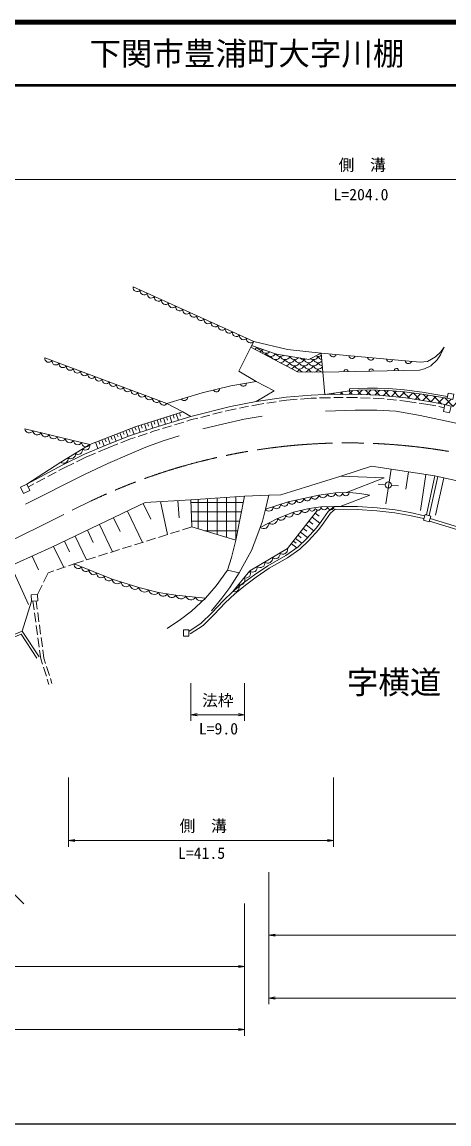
# Model space of a CAD drawing. Units: millimetres at full size, sheet at 1:1000; details may follow other scales. Extents: x 40000 to 680000, y 20000 to 380000.
# Drawn here: x 394313 to 462122, y 205000 to 380000 of the extents above; entities that cross this region are included whole.
import ezdxf
from ezdxf.enums import TextEntityAlignment as Align

# ---------------------------------------------------------------- set-up
doc = ezdxf.new("R2010")
doc.units = ezdxf.units.MM
doc.header["$LTSCALE"] = 1000
doc.linetypes.add('CHAIN', pattern=[18.5, 12, -1.5, 3.5, -1.5])
for name, color, linetype, lineweight in [('M-BGD', 7, 'Continuous', 13), ('M-BMK', 2, 'CHAIN', 13), ('M-STR-HTXT', 7, 'Continuous', 13), ('M-STR-STRC', 7, 'Continuous', 13), ('M-TTL', 2, 'Continuous', 140), ('M-TTL-BAND', 7, 'Continuous', 25), ('M-TTL-LINE', 7, 'Continuous', 50)]:
    doc.layers.add(name, color=color, linetype=linetype, lineweight=lineweight)
doc.layers.add('M-BMK-HTXT', color=7, linetype='Continuous')
doc.layers.add('M-TTL-TXT', color=7, linetype='Continuous')
doc.styles.add('ＭＳ ゴシック', font='')
doc.styles.get('ＭＳ ゴシック').set_extended_font_data('MS Gothic')

# ---------------------------------------------------------------- blocks, each defined once
blk = doc.blocks.new('open_arrow')
at = {"color": 0, "linetype": 'Continuous', "lineweight": -2}
blk.add_lwpolyline([(7.5, 1.25), (0, 0), (7.5, -1.25)], dxfattribs=at)

msp = doc.modelspace()

# ---------------------------------------------------------------- hatches: boundary and pattern name
at = {"layer": 'M-BGD'}
h = msp.add_hatch(dxfattribs=at)
h.set_pattern_fill('USER', color=256, style=0, pattern_type=2)
h.set_pattern_definition([(45, (459218, 319705), (-707.107, 707.107), []), (315, (459218, 319705), (707.107, 707.107), [])])
h.paths.add_polyline_path([(459218, 319705), (461484, 319236), (462468, 319021), (467978, 317732), (474796, 315754), (480051, 314009), (481607, 313428), (481738, 313995), (477465, 315149), (469847, 317790), (462719, 320059), (461840, 320246), (457807, 320919), (455024, 321272), (452490, 321479), (450786, 321562), (449208, 321573), (447764, 321511), (446320, 321438), (442393, 320827), (446755, 320889), (450961, 320733), (455261, 320297)])
h = msp.add_hatch(dxfattribs=at)
h.set_pattern_fill('USER', color=256, style=0, pattern_type=2)
h.set_pattern_definition([(0, (428293, 297720), (-0, 1500), []), (90, (428293, 297720), (-1500, 0), [])])
h.paths.add_polyline_path([(428293, 297720), (429671, 304684), (421142, 304146), (421294, 299812)])

# ---------------------------------------------------------------- linework, layer by layer
for p, q in [((411970, 337945), (431116, 329291)), ((430642, 328371), (431116, 329291)), ((430767, 328613), (434713, 327270)), ((397930, 326689), (417321, 319437)), ((442098, 324388), (442393, 320827)), ((415760, 316812), (416081, 315806)), ((416263, 316972), (416423, 316469)), ((416766, 317132), (417091, 316113)), ((417275, 317295), (417438, 316785)), ((417785, 317457), (418114, 316425)), ((418301, 317622), (418466, 317106)), ((418818, 317787), (419151, 316740)), ((419341, 317954), (419508, 317430)), ((394763, 315420), (405056, 312907)), ((410811, 315128), (411177, 314189)), ((411280, 315311), (411463, 314841)), ((411750, 315494), (412130, 314518)), ((412238, 315684), (412428, 315196)), ((412735, 315847), (413060, 314827)), ((413245, 316010), (413408, 315500)), ((413755, 316173), (414077, 315165)), ((414260, 316333), (414420, 315829)), ((414764, 316494), (415081, 315498)), ((415262, 316653), (415421, 316155)), ((405994, 313253), (406365, 312246)), ((406494, 313447), (406689, 312947)), ((406994, 313641), (407371, 312672)), ((407478, 313830), (407667, 313345)), ((407963, 314019), (408335, 313065)), ((408440, 314205), (408626, 313728)), ((408917, 314391), (409287, 313441)), ((409392, 314575), (409577, 314101)), ((409867, 314760), (410234, 313816)), ((410339, 314944), (410523, 314472)), ((400466, 310128), (395091, 306626)), ((452934, 309006), (452086, 303485)), ((455694, 308582), (455270, 305822)), ((458455, 308158), (457578, 302448)), ((450873, 306604), (451979, 306507)), ((452976, 306420), (454082, 306323)), ((458551, 301740), (459890, 307938)), ((459890, 307938), (460330, 307843)), ((461306, 307626), (459985, 301696)), ((413566, 303542), (414770, 301027)), ((416318, 303837), (417424, 298605)), ((419069, 304013), (419246, 301262)), ((408841, 301280), (409898, 299070)), ((411051, 302338), (413433, 297361)), ((436477, 296368), (441244, 302467)), ((440385, 301368), (441619, 300403)), ((440867, 301985), (441484, 301502)), ((404689, 299293), (405618, 297351)), ((406631, 300223), (408706, 295886)), ((419807, 299348), (421294, 299812)), ((438982, 299574), (439552, 299129)), ((439427, 300143), (440652, 299186)), ((439906, 300755), (440518, 300277)), ((401040, 297547), (401857, 295840)), ((402747, 298363), (404552, 294591)), ((414079, 297562), (415511, 298008)), ((415988, 298157), (417420, 298604)), ((417897, 298752), (419329, 299199)), ((437422, 297578), (437845, 297248)), ((437752, 298000), (438757, 297215)), ((438145, 298502), (438647, 298110)), ((438538, 299004), (439676, 298114)), ((399334, 296730), (400932, 293392)), ((408351, 295776), (409783, 296222)), ((410260, 296371), (411692, 296817)), ((412169, 296966), (413601, 297413)), ((437092, 297155), (437937, 296495)), ((395939, 295196), (396930, 292991)), ((402567, 293972), (404055, 294436)), ((404532, 294585), (405964, 295031)), ((406441, 295180), (407873, 295627)), ((392541, 293670), (395324, 287475)), ((397725, 291018), (398475, 292521)), ((398475, 292521), (399343, 292829)), ((399814, 292996), (401228, 293497)), ((401699, 293664), (402567, 293972)), ((396751, 289068), (397501, 290571)), ((394321, 283259), (395799, 288002)), ((396235, 286660), (396050, 288017)), ((396504, 284678), (396302, 286164)), ((396774, 282696), (396572, 284183)), ((397044, 280715), (396841, 282201)), ((397296, 278862), (397111, 280219)), ((397565, 278017), (397296, 278862)), ((398173, 276111), (397717, 277541)), ((398594, 274790), (398325, 275635))]:
    msp.add_line(p, q, dxfattribs=at)
for points in [[(431116, 329291), (436489, 327987), (441833, 327410)], [(431504, 319720), (434339, 321443), (431504, 322939), (428731, 324528), (430642, 328371), (438057, 324435), (442098, 324388), (441833, 327410), (439839, 326429), (434713, 327270)], [(441833, 327410), (457553, 325973), (458698, 326113), (460007, 326837), (460848, 327632), (461362, 328379)], [(461362, 328379), (460801, 327164), (460264, 326346), (459259, 325412), (458231, 324944), (457459, 324734), (442098, 324388)], [(417321, 319437), (422933, 321127), (427455, 322213), (431504, 322939)], [(395091, 306626), (400798, 309657), (404257, 311355), (407793, 312850), (411376, 314268), (415224, 315545), (421113, 317337), (427438, 318926), (431504, 319720), (436240, 320437), (440212, 320764), (442393, 320827), (446755, 320889), (450961, 320733), (455261, 320297), (459218, 319705), (461484, 319236)], [(446305, 321737), (446320, 321438), (442393, 320827)], [(461840, 320246), (457807, 320919), (455024, 321272), (452490, 321479), (450786, 321562), (449208, 321573), (447764, 321511), (446320, 321438)], [(417321, 319437), (419830, 318110), (421113, 317337)], [(406054, 313275), (412306, 315711), (419830, 318110)], [(423052, 315410), (426371, 316205), (429595, 316921), (432462, 317389)], [(442513, 318222), (447212, 318378), (450671, 318378), (453677, 318207), (457572, 317537), (463009, 316368), (469240, 314826), (475523, 312924), (485244, 309396), (509144, 300522), (534136, 291338), (541637, 288955), (556990, 284083), (565087, 281489), (575866, 278153)], [(394863, 303434), (404257, 308143), (407925, 309872), (411361, 311368), (413978, 312489), (416712, 313471), (419259, 314265)], [(400466, 310128), (405056, 312907), (406054, 313275)], [(429671, 304684), (433501, 304860), (435394, 304930), (444932, 307855), (449813, 309486), (459890, 307938)], [(444932, 307855), (451837, 307593), (445824, 305260)], [(460330, 307843), (467660, 306210), (472157, 304948), (474562, 304702)], [(428825, 292523), (430742, 296098), (431630, 298271), (432494, 300725), (432963, 302625), (433501, 304860)], [(432963, 302625), (436608, 303809), (441453, 304868), (444117, 305211), (446283, 305273)], [(446283, 305273), (447973, 305142), (449541, 304862), (444816, 303059)], [(421142, 304146), (413851, 303679), (399059, 296598), (387773, 291528), (379991, 288163), (371497, 284973), (365445, 283057), (360794, 282005), (358224, 281561), (354929, 281398), (352108, 281371), (345098, 281722), (339513, 282329), (331872, 283661), (324277, 285173)], [(420783, 283232), (422784, 284525), (424513, 286223), (426258, 288092), (427816, 289557), (429514, 290912), (431259, 292205), (433346, 293638), (436213, 295305), (438176, 296661), (439515, 297938), (441105, 299683), (441806, 300664), (442958, 302284), (443878, 303063), (447570, 303048), (450717, 302830), (453583, 302518), (455935, 302097), (458254, 301566)], [(432145, 299732), (434910, 301161), (437419, 302142), (439911, 302750), (441781, 303030), (443878, 303063)], [(459007, 300745), (464199, 299129), (468540, 297683), (471022, 296779), (473917, 295644)], [(417369, 283674), (419504, 285092), (421233, 286431), (423450, 288489), (425151, 290443), (426927, 292967), (427581, 294953), (428293, 297720)], [(427816, 289557), (430471, 292827), (436477, 296368)], [(402567, 293972), (408619, 291511), (412872, 290171), (416004, 289423), (418745, 288987), (423450, 288489)], [(424386, 286517), (426021, 288503), (427307, 290209), (428825, 292523), (426927, 292967)], [(335854, 274696), (338508, 273969), (340720, 273502), (343322, 273066), (345612, 272801), (347419, 272614), (349693, 272552), (353946, 272380), (358215, 272349), (360832, 272489), (363839, 272863), (366799, 273471), (369759, 274234), (373342, 275293), (378966, 277132), (383483, 278861), (388032, 280684), (394321, 283259), (397011, 279198)], [(383611, 248481), (386111, 248481), (394611, 239981)]]:
    msp.add_lwpolyline(points, dxfattribs=at)
for points in [[(461840, 320246), (462719, 320059), (462894, 320880), (462014, 321067)], [(461484, 319236), (462468, 319021), (462230, 317934), (461247, 318148)], [(394066, 306149), (395091, 306626), (395563, 305613), (394539, 305136)], [(421294, 299812), (428293, 297720), (429671, 304684), (421142, 304146)], [(458057, 300885), (458971, 300622), (459236, 301543), (458323, 301806)], [(395799, 288002), (396810, 288062), (396751, 289068), (395740, 289008)], [(420783, 283482), (419945, 283482), (419945, 282492), (420783, 282492)]]:
    msp.add_lwpolyline(points, close=True, dxfattribs=at)
msp.add_circle((452478, 306464), 500, dxfattribs=at)
for centre, radius, start, end in [((412588, 337810), 632, 167.72483, 323.62985), ((413714, 337301), 632, 167.72483, 323.62985), ((414840, 336792), 632, 167.72483, 323.62985), ((415966, 336283), 632, 167.72483, 323.62985), ((417093, 335774), 632, 167.72483, 323.62985), ((418219, 335265), 632, 167.72483, 323.62985), ((419345, 334756), 632, 167.72483, 323.62985), ((420471, 334247), 632, 167.72483, 323.62985), ((421598, 333738), 632, 167.72483, 323.62985), ((422724, 333229), 632, 167.72483, 323.62985), ((423850, 332720), 632, 167.72483, 323.62985), ((424976, 332211), 632, 167.72483, 323.62985), ((426103, 331702), 632, 167.72483, 323.62985), ((427229, 331193), 632, 167.72483, 323.62985), ((428355, 330684), 632, 167.72483, 323.62985), ((429481, 330175), 632, 167.72483, 323.62985), ((430607, 329666), 632, 167.72483, 323.62985), ((430848, 328700), 812, 303.56052, 333.49806), ((432348, 328700), 812, 207.99927, 294.41957), ((431598, 328200), 812, 310.56609, 337.38014), ((433098, 328200), 812, 202.61986, 314.87602), ((432348, 327700), 812, 317.24798, 337.38014), ((433848, 327700), 812, 202.61986, 332.09885), ((435348, 327700), 812, 210.06077, 310.19513), ((443728, 327350), 512, 187.45531, 342.09454), ((398543, 326589), 621, 170.71461, 328.27674), ((399683, 326163), 621, 170.71461, 328.27674), ((400824, 325736), 621, 170.71461, 328.27674), ((433098, 327200), 812, 323.72908, 337.38014), ((434598, 327200), 812, 202.61986, 337.38014), ((433848, 326700), 812, 330.10427, 337.38014), ((435348, 326700), 812, 202.61986, 216.11363), ((435348, 326700), 812, 267.96654, 337.38014), ((434598, 326200), 812, 336.45545, 337.38014), ((436098, 327200), 812, 202.61986, 337.38014), ((436098, 326200), 812, 202.61986, 204.094), ((436848, 326700), 812, 202.61986, 337.38014), ((436098, 326200), 812, 279.98618, 337.38014), ((436848, 327700), 812, 242.16534, 279.19254), ((437598, 327200), 812, 202.61986, 321.30571), ((437598, 326200), 812, 202.61986, 337.38014), ((438348, 326700), 812, 202.61986, 337.38014), ((439098, 326200), 812, 202.61986, 337.38014), ((439098, 327200), 812, 222.81886, 298.53902), ((439848, 326700), 812, 202.61986, 337.38014), ((440598, 326200), 812, 202.61986, 337.38014), ((440598, 327200), 812, 232.29031, 337.38014), ((441348, 326700), 812, 202.61986, 317.15999), ((441348, 327700), 812, 241.95225, 309.31732), ((442098, 327200), 812, 202.61986, 257.41982), ((442098, 326200), 812, 202.61986, 263.77881), ((446716, 327077), 512, 187.45531, 342.09454), ((449703, 326803), 512, 187.45531, 342.09454), ((452691, 326530), 512, 187.45531, 342.09454), ((455678, 326257), 512, 187.45531, 342.09454), ((401965, 325309), 621, 170.71461, 328.27674), ((403105, 324883), 621, 170.71461, 328.27674), ((404246, 324456), 621, 170.71461, 328.27674), ((405387, 324030), 621, 170.71461, 328.27674), ((436848, 325700), 812, 289.3663, 337.38014), ((438348, 325700), 812, 202.61986, 337.38014), ((437598, 325200), 812, 297.49483, 337.38014), ((439098, 325200), 812, 202.61986, 252.51808), ((439848, 325700), 812, 202.61986, 337.38014), ((439098, 325200), 812, 286.15637, 337.38014), ((440598, 325200), 812, 202.61986, 257.45641), ((441348, 325700), 812, 202.61986, 326.13499), ((440598, 325200), 812, 281.21804, 337.38014), ((442098, 325200), 812, 202.61986, 268.67445), ((445779, 324471), 350, 1.29087, 181.29087), ((449778, 324561), 350, 1.29087, 181.29087), ((453777, 324651), 350, 1.29087, 181.29087), ((406527, 323603), 621, 170.71461, 328.27674), ((407668, 323176), 621, 170.71461, 328.27674), ((408809, 322750), 621, 170.71461, 328.27674), ((409949, 322323), 621, 170.71461, 328.27674), ((429460, 322687), 512, 202.84346, 357.4827), ((411090, 321897), 621, 170.71461, 328.27674), ((412231, 321470), 621, 170.71461, 328.27674), ((413371, 321044), 621, 170.71461, 328.27674), ((414512, 320617), 621, 170.71461, 328.27674), ((415653, 320190), 621, 170.71461, 328.27674), ((420095, 320390), 512, 209.43214, 4.07137), ((425168, 321779), 512, 206.19291, 0.83215), ((416793, 319764), 621, 170.71461, 328.27674), ((395451, 315446), 688, 182.16459, 330.38954), ((396738, 315132), 688, 182.16459, 330.38954), ((398024, 314818), 688, 182.16459, 330.38954), ((399311, 314504), 688, 182.16459, 330.38954), ((400597, 314189), 688, 182.16459, 330.38954), ((401884, 313875), 688, 182.16459, 330.38954), ((403170, 313561), 688, 182.16459, 330.38954), ((402084, 311341), 700, 227.77593, 14.6083), ((403231, 312036), 700, 227.77593, 14.6083), ((404457, 313247), 688, 182.16459, 330.38954), ((404378, 312730), 700, 227.77593, 14.6083), ((400936, 310646), 700, 227.77593, 14.6083), ((439608, 304602), 634, 204.55794, 0.10924), ((440819, 304867), 634, 204.55794, 0.10924), ((442094, 305153), 701, 203.98621, 350.67602), ((443426, 305325), 701, 203.98621, 350.67602), ((444657, 305270), 543, 186.22053, 357.07616), ((445740, 305301), 543, 186.22053, 357.07616), ((433522, 302973), 658, 211.89193, 4.09424), ((434737, 303367), 658, 211.89193, 4.09424), ((435952, 303762), 658, 211.89193, 4.09424), ((437185, 304073), 634, 204.55794, 0.10924), ((438397, 304337), 634, 204.55794, 0.10924), ((440382, 302793), 473, 185.30179, 11.75975), ((441317, 302933), 473, 185.30179, 11.75975), ((442304, 303063), 525, 183.63091, 358.19275), ((443353, 303080), 525, 183.63091, 358.19275), ((434056, 301119), 856, 231.86476, 2.75317), ((435463, 301595), 703, 218.17758, 4.56366), ((436717, 302086), 703, 218.17758, 4.56366), ((438003, 302451), 661, 207.82177, 359.57566), ((439250, 302754), 661, 207.82177, 359.57566), ((432673, 300405), 856, 231.86476, 2.75317), ((435756, 296217), 736, 229.22148, 11.81672), ((432153, 294093), 736, 229.22148, 11.81672), ((433354, 294801), 736, 229.22148, 11.81672), ((434555, 295509), 736, 229.22148, 11.81672), ((403239, 293890), 677, 173.01754, 322.72005), ((404449, 293398), 677, 173.01754, 322.72005), ((405660, 292905), 677, 173.01754, 322.72005), ((406870, 292413), 677, 173.01754, 322.72005), ((429840, 292435), 743, 250.01876, 31.84372), ((430952, 293385), 736, 229.22148, 11.81672), ((408081, 291921), 677, 173.01754, 322.72005), ((409419, 291576), 802, 184.64951, 320.37973), ((410837, 291129), 802, 184.64951, 320.37973), ((412254, 290683), 802, 184.64951, 320.37973), ((428070, 290255), 743, 250.01876, 31.84372), ((428955, 291345), 743, 250.01876, 31.84372), ((413747, 290371), 898, 192.86829, 320.26966), ((415313, 289997), 898, 192.86829, 320.26966), ((416725, 289543), 732, 189.42417, 332.49687), ((418096, 289325), 732, 189.42417, 332.49687), ((419569, 289274), 872, 199.19354, 328.70945), ((421137, 289107), 872, 199.19354, 328.70945), ((422705, 288941), 872, 199.19354, 328.70945)]:
    msp.add_arc(centre, radius, start, end, dxfattribs=at)
at = {"layer": 'M-BMK'}
msp.add_line((390183, 296471), (405203, 303904), dxfattribs=at)
msp.add_arc((446106, 218160), 95000, 69.19602, 115.50314, dxfattribs=at)
at = {"layer": 'M-STR-HTXT'}
for p, q in [((320060, 355000), (576307, 355000)), ((421142, 275000), (421142, 269000)), ((429671, 275000), (429671, 269000)), ((421142, 270000), (429671, 270000)), ((401693, 260000), (401693, 249000)), ((443808, 260000), (443808, 249000)), ((401693, 250000), (443808, 250000)), ((433501, 245000), (433501, 224000)), ((429671, 240000), (429671, 219000)), ((433501, 235000), (515109, 235000)), ((301311, 230000), (429671, 230000)), ((433501, 225000), (515109, 225000)), ((301311, 220000), (429671, 220000))]:
    msp.add_line(p, q, dxfattribs=at)
at = {"layer": 'M-STR-STRC'}
for p, q in [((438518, 320123), (440240, 320265)), ((440240, 320265), (441072, 320289)), ((441572, 320303), (442404, 320327)), ((442404, 320327), (443327, 320340)), ((443827, 320347), (445327, 320368)), ((445827, 320376), (446750, 320389)), ((446750, 320389), (447589, 320358)), ((448089, 320339), (449588, 320284)), ((450087, 320265), (450927, 320234)), ((427547, 318438), (428341, 318593)), ((428832, 318689), (430304, 318977)), ((430795, 319072), (431589, 319228)), ((431589, 319228), (432707, 319397)), ((433202, 319472), (434685, 319696)), ((435179, 319771), (436298, 319940)), ((436298, 319940), (438020, 320082)), ((450927, 320234), (451819, 320143)), ((452317, 320093), (453809, 319942)), ((454307, 319891), (455199, 319801)), ((455199, 319801), (456917, 319543)), ((457412, 319470), (459130, 319212)), ((459130, 319212), (460012, 319030)), ((460502, 318929), (461383, 318746)), ((420464, 316617), (421247, 316855)), ((421247, 316855), (422214, 317098)), ((422699, 317220), (424154, 317585)), ((424639, 317707), (426094, 318073)), ((426579, 318195), (427547, 318438)), ((414648, 314827), (415376, 315069)), ((415376, 315069), (416159, 315307)), ((416637, 315453), (418072, 315889)), ((418550, 316035), (419985, 316471)), ((409997, 313185), (411547, 313798)), ((411547, 313798), (412275, 314039)), ((412750, 314197), (414173, 314670)), ((404464, 310900), (405993, 311546)), ((406454, 311741), (407982, 312387)), ((407982, 312387), (409532, 313001)), ((401026, 309211), (402521, 309945)), ((402970, 310166), (404464, 310900)), ((398396, 307815), (399721, 308519)), ((400163, 308753), (401026, 309211)), ((395325, 306185), (396188, 306643)), ((396630, 306877), (397955, 307581)), ((458984, 301615), (460330, 307843)), ((396730, 286730), (396550, 288047)), ((396999, 284748), (396797, 286234)), ((397269, 282766), (397067, 284253)), ((397539, 280785), (397336, 282271)), ((397785, 278972), (397606, 280289)), ((398048, 278148), (397785, 278972)), ((398656, 276243), (398200, 277672)), ((399070, 274942), (398808, 275766))]:
    msp.add_line(p, q, dxfattribs=at)
for points in [[(461889, 320542), (457851, 321215), (455055, 321570), (452509, 321779), (450795, 321862), (449202, 321873), (447750, 321810), (446305, 321737)], [(421027, 282854), (423067, 284172), (424836, 285909), (426577, 287774), (428111, 289216), (429788, 290555), (431520, 291839), (433587, 293258), (436454, 294925), (438461, 296310), (439838, 297623), (441455, 299400), (442172, 300403), (443292, 301978), (444042, 302613), (447553, 302598), (450677, 302381), (453519, 302072), (455845, 301656), (458129, 301133)], [(459140, 301174), (464337, 299557), (468688, 298108), (471182, 297200), (474081, 296063)], [(335749, 274310), (338414, 273580), (340646, 273109), (343266, 272670), (345568, 272403), (347393, 272214), (349680, 272152), (353937, 271980), (358224, 271949), (360868, 272091), (363904, 272468), (366889, 273081), (369865, 273849), (373461, 274911), (379099, 276755), (383629, 278488), (388183, 280313), (394169, 282765), (396677, 278978)]]:
    msp.add_lwpolyline(points, dxfattribs=at)
at = {"layer": 'M-TTL'}
msp.add_line((680000, 380000), (40000, 380000), dxfattribs=at)
at = {"layer": 'M-TTL-BAND'}
msp.add_line((40000, 205000), (579000, 205000), dxfattribs=at)
at = {"layer": 'M-TTL-LINE'}
msp.add_line((40000, 370000), (680000, 370000), dxfattribs=at)

# ---------------------------------------------------------------- block references
at = {"layer": 'M-STR-HTXT', "xscale": 133, "yscale": 133}
for p in [(421142, 270000), (401693, 250000), (433501, 235000), (433501, 225000)]:
    msp.add_blockref('open_arrow', p, dxfattribs=at)
at = {"layer": 'M-STR-HTXT', "xscale": 133, "yscale": 133, "rotation": 180}
for p in [(429671, 270000), (443808, 250000), (429671, 230000), (429671, 220000)]:
    msp.add_blockref('open_arrow', p, dxfattribs=at)

# ---------------------------------------------------------------- texts
at = {"layer": 'M-BMK-HTXT', "style": 'ＭＳ ゴシック'}
msp.add_text('字横道', height=3666, dxfattribs=at).set_placement((453402, 275146), align=Align.MIDDLE_CENTER)
at = {"layer": 'M-STR-HTXT', "style": 'ＭＳ ゴシック'}
for s, p in [('側\u3000溝', (448335, 357301)), ('法枠', (425404, 272266)), ('側\u3000溝', (423086, 252332))]:
    msp.add_text(s, height=1833, dxfattribs=at).set_placement(p, align=Align.MIDDLE_CENTER)
for s, p in [('L=204.0', (448144, 351136)), ('L=9.0', (425509, 266307)), ('L=41.5', (422830, 246555))]:
    msp.add_text(s, height=1833, dxfattribs=at).set_placement(p, align=Align.BOTTOM_CENTER)
at = {"layer": 'M-TTL-TXT', "style": 'ＭＳ ゴシック'}
msp.add_text('下関市豊浦町大字川棚', height=3666, dxfattribs=at).set_placement((405024, 375000), align=Align.MIDDLE_LEFT)

doc.saveas('drawing.dxf')
